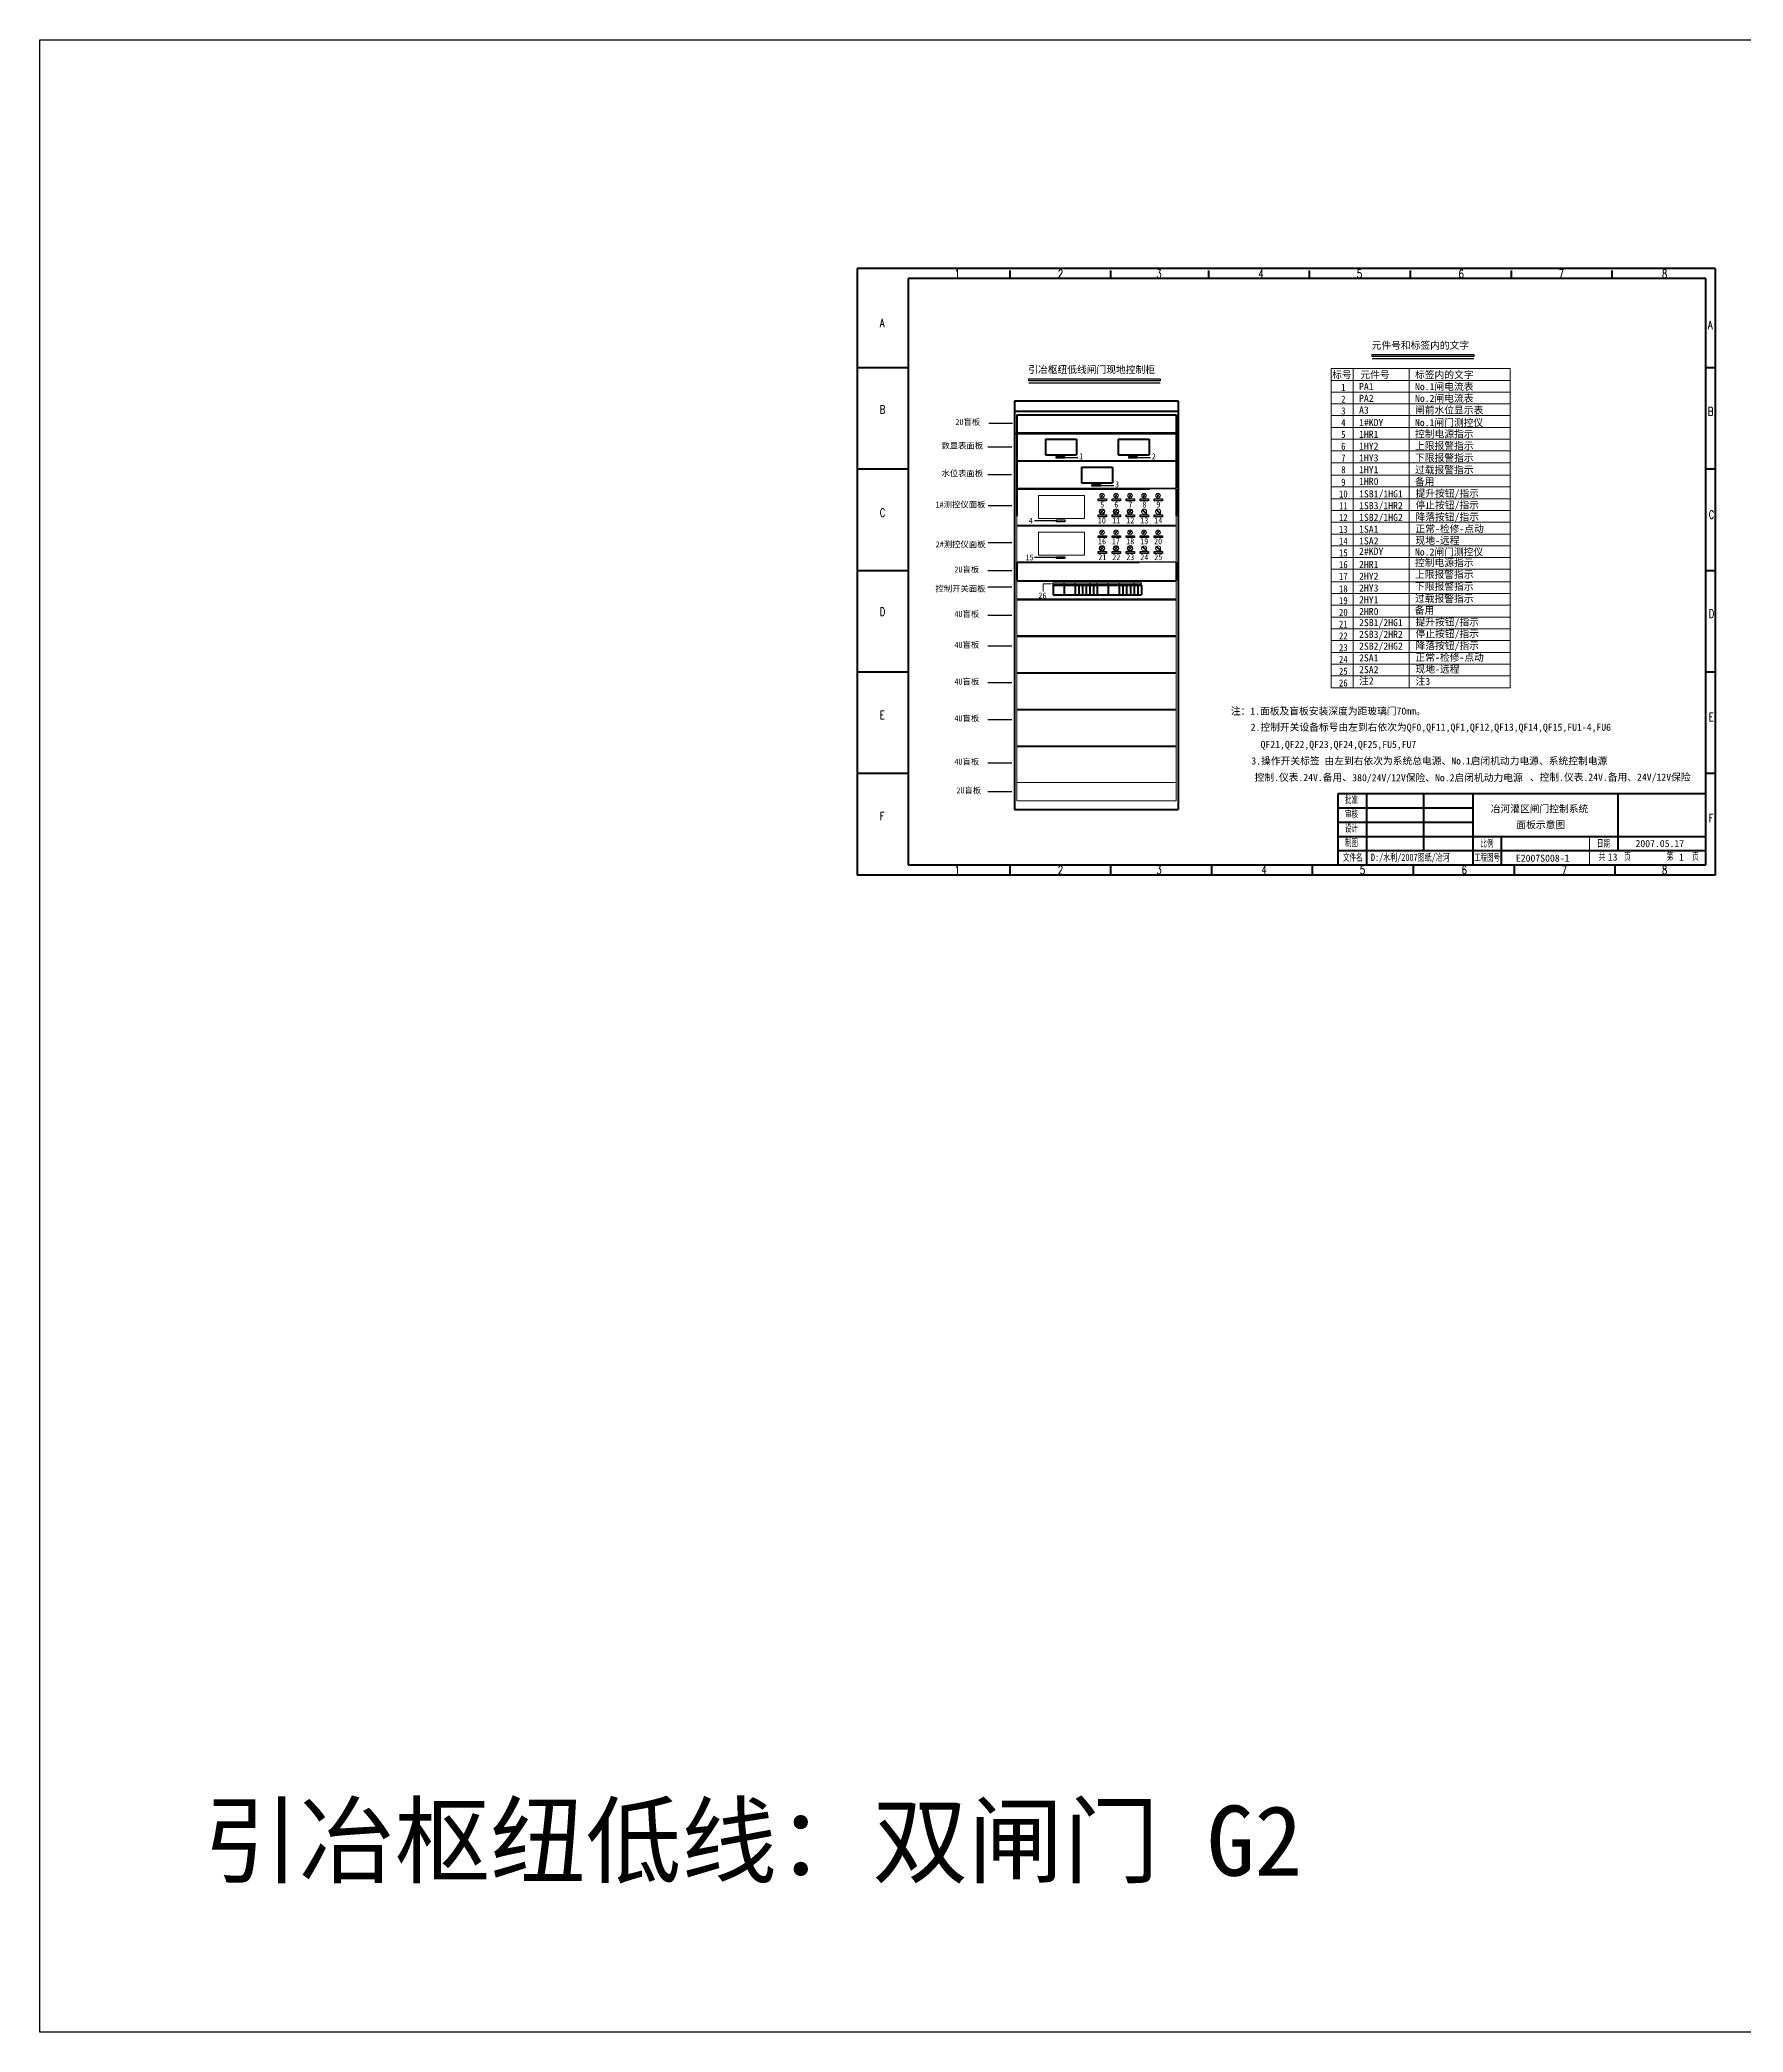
# Model space of a CAD drawing. Header units: millimetres. Extents: x 351 to 10319, y -5939 to 5511.
# Drawn here: x 2066 to 2900, y -2787 to -1812 of the extents above; entities that cross this region are included whole.
import ezdxf
from ezdxf.enums import TextEntityAlignment as Align

# ---------------------------------------------------------------- set-up
doc = ezdxf.new("R2010")
doc.units = ezdxf.units.MM
for name, color, linetype in [('40', 7, 'Continuous'), ('41', 7, 'Continuous'), ('DIM', 7, 'Continuous')]:
    doc.layers.add(name, color=color, linetype=linetype)
doc.styles.add('HZ', font='txt.shx', dxfattribs={"width": 0.65, "bigfont": 'hztxt.shx'})
doc.styles.add('song', font='SimSun.ttf', dxfattribs={"width": 0.65})
doc.styles.add('仿宋', font='SIMFANG.TTF', dxfattribs={"width": 0.65})
doc.dimstyles.new('ISO-25', dxfattribs={"dimtxt": 3.5, "dimasz": 2, "dimexe": 1.25, "dimexo": 0.625, "dimtad": 1, "dimtoh": 1, "dimtxsty": 'song', "dimcen": 2.5, "dimadec": 0, "dimazin": 0, "dimtfac": 1, "dimtmove": 0, "dimatfit": 3, "dimfxl": 0, "dimarcsym": 0})

# ---------------------------------------------------------------- blocks, each defined once
blk = doc.blocks.new('A3图框')
at = {"color": 0, "lineweight": 50}
for p, q in [((167.91, 122.87), (-252.09, 122.87)), ((-177.45, 121.9), (-177.45, 117.9)), ((-128.08, 121.9), (-128.08, 117.9)), ((-80.2, 121.9), (-80.2, 117.9)), ((-30.83, 121.9), (-30.83, 117.9)), ((18.54, 121.9), (18.54, 117.9)), ((67.91, 121.9), (67.91, 117.9)), ((117.28, 121.9), (117.28, 117.9)), ((-227.09, 74.21), (-252.09, 74.21)), ((167.91, 74.21), (163.31, 74.21)), ((-227.09, 24.55), (-252.09, 24.55)), ((167.91, 24.55), (163.31, 24.55)), ((-227.09, -25.11), (-252.09, -25.11)), ((167.48, -25.11), (163.31, -25.11)), ((-227.09, -74.77), (-252.09, -74.77)), ((167.91, -74.77), (163.31, -74.77)), ((-227.09, -124.43), (-252.09, -124.43)), ((167.91, -124.43), (163.31, -124.43)), ((167.91, -174.13), (-252.08, -174.13)), ((-177.45, -169.13), (-177.45, -174.09)), ((-128.08, -169.13), (-128.08, -174.09)), ((-78.71, -169.13), (-78.71, -174.09)), ((-29.34, -169.13), (-29.34, -174.09)), ((20.03, -169.13), (20.03, -174.09)), ((69.4, -169.13), (69.4, -174.09)), ((118.77, -169.13), (118.77, -174.09))]:
    blk.add_line(p, q, dxfattribs=at)
at = {"lineweight": 20}
blk.add_line((106.31, -155.13), (106.31, -169.13), dxfattribs=at)
at = {"layer": '40', "color": 0, "lineweight": 50}
for p, q in [((163.31, 117.86), (-227.09, 117.86)), ((163.31, -169.13), (163.31, 117.86)), ((-16.69, -134.13), (163.31, -134.13)), ((-16.69, -169.13), (-16.69, -134.13)), ((-2.69, -169.13), (-2.69, -134.13)), ((25.31, -162.13), (25.31, -134.13)), ((49.31, -169.13), (49.31, -134.13)), ((120.31, -162.13), (120.31, -134.13)), ((-16.69, -141.13), (49.31, -141.13)), ((-16.69, -148.13), (49.31, -148.13)), ((-16.69, -155.13), (163.31, -155.13)), ((63.31, -169.13), (63.31, -155.13)), ((63.31, -169.13), (63.31, -155.13)), ((120.31, -162.13), (120.31, -155.13)), ((-16.69, -162.13), (163.31, -162.13)), ((-227.09, -169.13), (163.31, -169.13))]:
    blk.add_line(p, q, dxfattribs=at)
at = {"layer": '41', "color": 0, "lineweight": 50}
for p, q in [((-252.09, 122.87), (-252.09, -174.13)), ((-227.09, 117.86), (-227.09, -169.13)), ((167.91, 122.87), (167.91, -174.13))]:
    blk.add_line(p, q, dxfattribs=at)
at = {"color": 0, "lineweight": 50, "style": 'HZ', "width": 0.75}
for s, p in [('1', (-204.46, 118.25)), ('2', (-153.9, 118.25)), ('3', (-105.64, 118.25)), ('4', (-55.8, 118.25)), ('5', (-7.53, 118.25)), ('6', (42.26, 118.25)), ('7', (91.29, 118.25)), ('8', (141.81, 118.25)), ('A', (-241.05, 94.13)), ('A', (164.3, 93.18)), ('B', (-241.05, 51.84)), ('B', (164.3, 50.89)), ('C', (-241.05, 1.29)), ('C', (164.68, 0.34)), ('D', (-241.05, -47.19)), ('D', (164.68, -48.14)), ('E', (-241.05, -97.74)), ('E', (164.68, -98.68)), ('F', (-241.05, -147.25)), ('F', (164.68, -148.2)), ('1', (-204.46, -173.57)), ('2', (-153.9, -173.57)), ('3', (-105.64, -173.57)), ('4', (-54.31, -173.57)), ('5', (-6.05, -173.57)), ('6', (43.75, -173.57)), ('7', (92.78, -173.57)), ('8', (141.81, -173.57))]:
    blk.add_text(s, height=4, dxfattribs=at).set_placement(p)
at = {"layer": '41', "color": 0, "lineweight": 20, "style": '仿宋', "width": 0.65}
for s, p in [('批准', (-13.37, -138.93)), ('审核', (-13.37, -145.93)), ('设计', (-13.37, -152.93)), ('制图', (-13.37, -159.93)), ('文件名', (-14.32, -167.16)), ('工程图号', (49.8, -167.15)), ('比例', (52.97, -160.27)), ('日期', (109.97, -160.27)), ('共     页', (110.85, -166.78)), ('第     页', (144.15, -166.64))]:
    blk.add_text(s, height=3.5, dxfattribs=at).set_placement(p)

msp = doc.modelspace()

# ---------------------------------------------------------------- linework, layer by layer
at = {"color": 0}
for p, q in [((2718.407, -1966.716), (2718.407, -1965.719)), ((2718.407, -1965.719), (2768.16, -1965.719)), ((2768.16, -1966.716), (2718.407, -1966.716)), ((2718.407, -1967.777), (2768.16, -1967.777)), ((2768.16, -1965.719), (2768.16, -1966.716)), ((2550.325, -1977.576), (2614.64, -1977.576)), ((2550.325, -1978.573), (2550.325, -1977.576)), ((2614.64, -1978.573), (2550.325, -1978.573)), ((2550.325, -1979.634), (2614.64, -1979.634)), ((2614.64, -1977.576), (2614.64, -1978.573)), ((2562.168, -2077.549), (2605.368, -2077.549)), ((2562.168, -2078.423), (2562.168, -2077.549)), ((2605.368, -2078.423), (2562.168, -2078.423)), ((2567.568, -2078.423), (2567.568, -2077.549)), ((2572.968, -2078.423), (2572.968, -2077.549)), ((2580.168, -2078.423), (2580.168, -2077.549)), ((2583.768, -2078.423), (2583.768, -2077.549)), ((2589.168, -2078.423), (2589.168, -2077.549)), ((2594.568, -2078.423), (2594.568, -2077.549)), ((2601.768, -2078.423), (2601.768, -2077.549)), ((2605.368, -2078.423), (2605.368, -2077.549))]:
    msp.add_line(p, q, dxfattribs=at)
at = {"color": 0, "lineweight": 20}
for p, q in [((2698.255, -2128.834), (2698.255, -1972.635)), ((2698.255, -1972.635), (2785.847, -1972.635)), ((2698.255, -1978.395), (2785.847, -1978.395)), ((2709.054, -1972.635), (2709.054, -2128.834)), ((2736.449, -1972.635), (2736.449, -2128.834)), ((2785.847, -1972.635), (2785.847, -2128.834)), ((2698.255, -1984.154), (2785.847, -1984.154)), ((2698.255, -1989.913), (2785.847, -1989.913)), ((2698.255, -1995.673), (2785.847, -1995.673)), ((2698.255, -2001.432), (2785.847, -2001.432)), ((2698.255, -2007.191), (2785.847, -2007.191)), ((2698.255, -2012.951), (2785.847, -2012.951)), ((2698.255, -2018.71), (2785.847, -2018.71)), ((2785.847, -2024.818), (2698.255, -2024.818)), ((2698.255, -2030.577), (2785.847, -2030.577)), ((2698.255, -2036.336), (2785.847, -2036.336)), ((2698.255, -2042.096), (2785.847, -2042.096)), ((2698.255, -2042.096), (2785.847, -2042.096)), ((2698.255, -2047.855), (2785.847, -2047.855)), ((2698.255, -2053.614), (2785.847, -2053.614)), ((2698.255, -2059.374), (2785.847, -2059.374)), ((2698.255, -2065.133), (2785.847, -2065.133)), ((2698.255, -2070.892), (2785.847, -2070.892)), ((2785.847, -2077), (2698.255, -2077)), ((2698.255, -2082.759), (2785.847, -2082.759)), ((2698.255, -2088.519), (2785.847, -2088.519)), ((2698.255, -2094.278), (2785.847, -2094.278)), ((2698.255, -2094.278), (2785.847, -2094.278)), ((2698.255, -2100.037), (2785.847, -2100.037)), ((2698.255, -2105.797), (2785.847, -2105.797)), ((2698.255, -2111.556), (2785.847, -2111.556)), ((2698.255, -2117.315), (2785.847, -2117.315)), ((2698.255, -2123.075), (2785.847, -2123.075)), ((2698.255, -2128.834), (2785.847, -2128.834))]:
    msp.add_line(p, q, dxfattribs=at)
at = {"lineweight": 50}
for p, q in [((2543.33, -1988.432), (2623.33, -1988.432)), ((2543.33, -1988.432), (2543.33, -2188.432)), ((2623.33, -1988.432), (2623.33, -2188.432)), ((2623.33, -1988.432), (2623.33, -2148.42)), ((2543.33, -1993.432), (2623.33, -1993.432)), ((2544.33, -1995.26), (2622.33, -1995.26)), ((2544.33, -1995.26), (2622.33, -1995.26)), ((2544.33, -1995.26), (2544.33, -2022.163)), ((2622.33, -1995.26), (2622.33, -2022.163)), ((2543.33, -2004.383), (2610.33, -2004.383)), ((2544.33, -2004.15), (2622.33, -2004.15)), ((2544.33, -2004.383), (2622.33, -2004.383)), ((2558.391, -2007.238), (2558.391, -2014.848)), ((2558.391, -2007.238), (2573.591, -2007.238)), ((2573.591, -2007.238), (2573.591, -2014.848)), ((2593.982, -2007.238), (2593.982, -2014.848)), ((2593.982, -2007.238), (2609.182, -2007.238)), ((2609.182, -2007.238), (2609.182, -2014.848)), ((2544.33, -2017.718), (2622.33, -2017.718)), ((2544.33, -2017.718), (2609.33, -2017.718)), ((2544.33, -2017.918), (2544.33, -2044.959)), ((2558.391, -2014.848), (2573.591, -2014.848)), ((2593.982, -2014.848), (2609.182, -2014.848)), ((2622.33, -2017.918), (2622.33, -2031.253)), ((2575.986, -2020.962), (2575.986, -2028.572)), ((2575.986, -2020.962), (2591.186, -2020.962)), ((2591.186, -2020.962), (2591.186, -2028.572)), ((2544.33, -2031.453), (2609.33, -2031.453)), ((2575.986, -2028.572), (2591.186, -2028.572)), ((2622.33, -2031.624), (2622.33, -2044.959)), ((2544.33, -2049.433), (2622.33, -2049.433)), ((2544.33, -2067.413), (2604.33, -2067.413)), ((2544.33, -2067.413), (2544.33, -2076.303)), ((2622.33, -2067.413), (2622.33, -2076.303)), ((2544.33, -2076.503), (2622.33, -2076.503)), ((2544.33, -2085.593), (2622.33, -2085.593)), ((2562.168, -2078.693), (2605.368, -2078.693)), ((2562.168, -2078.693), (2562.168, -2083.393)), ((2562.168, -2083.393), (2605.368, -2083.393)), ((2567.568, -2078.693), (2567.568, -2083.393)), ((2567.568, -2078.693), (2567.568, -2083.393)), ((2572.968, -2078.693), (2572.968, -2083.393)), ((2574.768, -2078.693), (2574.768, -2083.393)), ((2576.568, -2078.693), (2576.568, -2083.393)), ((2578.368, -2078.693), (2578.368, -2083.393)), ((2580.168, -2078.693), (2580.168, -2083.393)), ((2581.968, -2078.693), (2581.968, -2083.393)), ((2583.768, -2078.693), (2583.768, -2083.393)), ((2583.768, -2078.693), (2583.768, -2083.393)), ((2589.168, -2078.693), (2589.168, -2083.393)), ((2589.168, -2078.693), (2589.168, -2083.393)), ((2594.568, -2078.693), (2594.568, -2083.393)), ((2596.368, -2078.693), (2596.368, -2083.393)), ((2598.168, -2078.693), (2598.168, -2083.393)), ((2599.968, -2078.693), (2599.968, -2083.393)), ((2601.768, -2078.693), (2601.768, -2083.393)), ((2603.568, -2078.693), (2603.568, -2083.393)), ((2605.368, -2078.693), (2605.368, -2083.393)), ((2605.368, -2078.693), (2605.368, -2083.393)), ((2544.33, -2103.573), (2622.33, -2103.573)), ((2544.33, -2121.553), (2622.33, -2121.553)), ((2544.33, -2139.533), (2622.33, -2139.533)), ((2544.33, -2157.513), (2622.33, -2157.513)), ((2543.33, -2188.432), (2623.33, -2188.432)), ((2543.33, -2188.432), (2623.33, -2188.432)), ((2543.33, -2188.432), (2623.33, -2188.432))]:
    msp.add_line(p, q, dxfattribs=at)
at = {"lineweight": 20}
for p, q in [((2544.33, -2017.918), (2622.33, -2017.918)), ((2544.33, -2031.253), (2622.33, -2031.253)), ((2544.33, -2031.253), (2622.33, -2031.253)), ((2544.33, -2031.453), (2622.33, -2031.453)), ((2544.33, -2031.453), (2622.33, -2031.453)), ((2544.33, -2031.453), (2544.33, -2049.233)), ((2554.974, -2034.743), (2577.474, -2034.743)), ((2554.974, -2034.743), (2554.974, -2045.943)), ((2577.474, -2034.743), (2577.474, -2045.943)), ((2585.278, -2034.127), (2586.992, -2035.584)), ((2585.368, -2035.679), (2586.902, -2034.032)), ((2592.131, -2034.127), (2593.846, -2035.584)), ((2592.222, -2035.679), (2593.755, -2034.032)), ((2598.985, -2034.127), (2600.7, -2035.584)), ((2599.076, -2035.679), (2600.609, -2034.032)), ((2605.839, -2034.127), (2607.554, -2035.584)), ((2605.93, -2035.679), (2607.463, -2034.032)), ((2612.693, -2034.127), (2614.407, -2035.584)), ((2612.783, -2035.679), (2614.317, -2034.032)), ((2622.33, -2031.453), (2622.33, -2049.233)), ((2554.974, -2045.943), (2577.474, -2045.943)), ((2585.278, -2041.924), (2586.992, -2043.381)), ((2585.368, -2043.476), (2586.902, -2041.829)), ((2592.131, -2041.924), (2593.846, -2043.381)), ((2592.222, -2043.476), (2593.755, -2041.829)), ((2598.985, -2041.924), (2600.7, -2043.381)), ((2599.076, -2043.476), (2600.609, -2041.829)), ((2544.33, -2049.233), (2622.33, -2049.233)), ((2544.33, -2049.433), (2609.33, -2049.433)), ((2544.33, -2049.433), (2609.33, -2049.433)), ((2544.33, -2049.433), (2544.33, -2067.213)), ((2554.974, -2052.723), (2554.974, -2063.923)), ((2554.974, -2052.723), (2577.474, -2052.723)), ((2577.474, -2052.723), (2577.474, -2063.923)), ((2585.278, -2052.107), (2586.992, -2053.564)), ((2585.368, -2053.659), (2586.902, -2052.012)), ((2592.131, -2052.107), (2593.846, -2053.564)), ((2592.222, -2053.659), (2593.755, -2052.012)), ((2598.985, -2052.107), (2600.7, -2053.564)), ((2599.076, -2053.659), (2600.609, -2052.012)), ((2605.839, -2052.107), (2607.554, -2053.564)), ((2605.93, -2053.659), (2607.463, -2052.012)), ((2612.693, -2052.107), (2614.407, -2053.564)), ((2612.783, -2053.659), (2614.317, -2052.012)), ((2622.33, -2049.433), (2622.33, -2067.213)), ((2544.33, -2067.213), (2622.33, -2067.213)), ((2544.33, -2067.413), (2622.33, -2067.413)), ((2554.974, -2063.923), (2577.474, -2063.923)), ((2585.278, -2059.904), (2586.992, -2061.361)), ((2585.368, -2061.456), (2586.902, -2059.809)), ((2592.131, -2059.904), (2593.846, -2061.361)), ((2592.222, -2061.456), (2593.755, -2059.809)), ((2598.985, -2059.904), (2600.7, -2061.361)), ((2599.076, -2061.456), (2600.609, -2059.809)), ((2544.33, -2076.303), (2622.33, -2076.303)), ((2544.33, -2076.503), (2544.33, -2094.283)), ((2544.33, -2076.503), (2622.33, -2076.503)), ((2622.33, -2076.503), (2622.33, -2094.283)), ((2544.33, -2085.393), (2622.33, -2085.393)), ((2544.33, -2085.393), (2622.33, -2085.393)), ((2544.33, -2085.593), (2544.33, -2103.373)), ((2557.256, -2077.986), (2557.256, -2081.809)), ((2605.368, -2078.423), (2605.368, -2077.549)), ((2622.33, -2085.593), (2622.33, -2103.373)), ((2544.33, -2103.373), (2622.33, -2103.373)), ((2544.33, -2103.573), (2544.33, -2121.353)), ((2622.33, -2103.573), (2622.33, -2121.353)), ((2544.33, -2121.353), (2622.33, -2121.353)), ((2544.33, -2121.553), (2544.33, -2139.333)), ((2544.33, -2125.647), (2544.33, -2184.183)), ((2622.33, -2121.553), (2622.33, -2139.333)), ((2622.33, -2125.647), (2622.33, -2184.183)), ((2544.33, -2139.333), (2622.33, -2139.333)), ((2544.33, -2157.313), (2622.33, -2157.313)), ((2544.33, -2175.293), (2622.33, -2175.293)), ((2544.33, -2175.293), (2622.33, -2175.293)), ((2544.33, -2184.183), (2622.33, -2184.183))]:
    msp.add_line(p, q, dxfattribs=at)
for points in [[(2066.199, -1811.726), (7008.567, -1811.726), (7008.567, -2786.942), (2066.199, -2786.942)], [(2605.759, -2041.867), (2605.969, -2041.657), (2608.013, -2043.702), (2607.803, -2043.912)], [(2612.612, -2041.867), (2612.822, -2041.657), (2614.867, -2043.702), (2614.657, -2043.912)], [(2605.759, -2059.847), (2605.969, -2059.637), (2608.013, -2061.682), (2607.803, -2061.892)], [(2612.612, -2059.847), (2612.822, -2059.637), (2614.867, -2061.682), (2614.657, -2061.892)]]:
    msp.add_lwpolyline(points, close=True)
at = {"color": 0}
for points in [[(2563.599, -2015.66), (2567.751, -2015.66), (2567.751, -2016.534), (2563.599, -2016.534)], [(2599.19, -2015.66), (2603.342, -2015.66), (2603.342, -2016.534), (2599.19, -2016.534)], [(2581.194, -2029.385), (2585.345, -2029.385), (2585.345, -2030.259), (2581.194, -2030.259)], [(2584.171, -2036.462), (2588.323, -2036.462), (2588.323, -2037.336), (2584.171, -2037.336)], [(2591.024, -2036.462), (2595.176, -2036.462), (2595.176, -2037.336), (2591.024, -2037.336)], [(2597.878, -2036.462), (2602.03, -2036.462), (2602.03, -2037.336), (2597.878, -2037.336)], [(2604.732, -2036.462), (2608.884, -2036.462), (2608.884, -2037.336), (2604.732, -2037.336)], [(2611.585, -2036.462), (2615.737, -2036.462), (2615.737, -2037.336), (2611.585, -2037.336)], [(2563.832, -2046.755), (2567.984, -2046.755), (2567.984, -2047.629), (2563.832, -2047.629)], [(2584.171, -2044.258), (2588.323, -2044.258), (2588.323, -2045.132), (2584.171, -2045.132)], [(2591.024, -2044.258), (2595.176, -2044.258), (2595.176, -2045.132), (2591.024, -2045.132)], [(2597.878, -2044.258), (2602.03, -2044.258), (2602.03, -2045.132), (2597.878, -2045.132)], [(2604.732, -2044.258), (2608.884, -2044.258), (2608.884, -2045.132), (2604.732, -2045.132)], [(2611.585, -2044.258), (2615.737, -2044.258), (2615.737, -2045.132), (2611.585, -2045.132)], [(2584.171, -2054.442), (2588.323, -2054.442), (2588.323, -2055.316), (2584.171, -2055.316)], [(2591.024, -2054.442), (2595.176, -2054.442), (2595.176, -2055.316), (2591.024, -2055.316)], [(2597.878, -2054.442), (2602.03, -2054.442), (2602.03, -2055.316), (2597.878, -2055.316)], [(2604.732, -2054.442), (2608.884, -2054.442), (2608.884, -2055.316), (2604.732, -2055.316)], [(2611.585, -2054.442), (2615.737, -2054.442), (2615.737, -2055.316), (2611.585, -2055.316)], [(2563.832, -2064.735), (2567.984, -2064.735), (2567.984, -2065.609), (2563.832, -2065.609)], [(2584.171, -2062.238), (2588.323, -2062.238), (2588.323, -2063.112), (2584.171, -2063.112)], [(2591.024, -2062.238), (2595.176, -2062.238), (2595.176, -2063.112), (2591.024, -2063.112)], [(2597.878, -2062.238), (2602.03, -2062.238), (2602.03, -2063.112), (2597.878, -2063.112)], [(2604.732, -2062.238), (2608.884, -2062.238), (2608.884, -2063.112), (2604.732, -2063.112)], [(2611.585, -2062.238), (2615.737, -2062.238), (2615.737, -2063.112), (2611.585, -2063.112)]]:
    msp.add_lwpolyline(points, close=True, dxfattribs=at)
at = {"lineweight": 20}
msp.add_lwpolyline([(2560.085, -2077.986), (2557.256, -2077.986)], dxfattribs=at)
for centre, radius in [((2586.135, -2034.856), 1.125), ((2592.989, -2034.856), 1.125), ((2599.843, -2034.856), 1.125), ((2606.696, -2034.856), 1.125), ((2613.55, -2034.856), 1.125), ((2586.135, -2042.652), 1.35), ((2586.135, -2042.652), 1.125), ((2592.989, -2042.652), 1.35), ((2592.989, -2042.652), 1.125), ((2599.843, -2042.652), 1.35), ((2599.843, -2042.652), 1.125), ((2606.696, -2042.652), 1.215), ((2613.55, -2042.652), 1.215), ((2586.135, -2052.836), 1.125), ((2592.989, -2052.836), 1.125), ((2599.843, -2052.836), 1.125), ((2606.696, -2052.836), 1.125), ((2613.55, -2052.836), 1.125), ((2586.135, -2060.632), 1.35), ((2586.135, -2060.632), 1.125), ((2592.989, -2060.632), 1.35), ((2592.989, -2060.632), 1.125), ((2599.843, -2060.632), 1.35), ((2599.843, -2060.632), 1.125), ((2606.696, -2060.632), 1.215), ((2613.55, -2060.632), 1.215)]:
    msp.add_circle(centre, radius, dxfattribs=at)
msp.add_solid([(2560.085, -2077.638), (2562.168, -2077.986), (2560.085, -2078.333)], dxfattribs=at)

# ---------------------------------------------------------------- block references
at = {"layer": '40', "lineweight": 20, "ltscale": 10}
msp.add_blockref('A3图框', (2718.38, -2046.47), dxfattribs=at)

# ---------------------------------------------------------------- texts
at = {"color": 0, "style": 'song'}
for s, p in [('元件号和标签内的文字', (2718.078, -1963.004)), ('引冶枢纽低线闸门现地控制柜', (2549.997, -1974.861))]:
    msp.add_text(s, height=3.5, dxfattribs=at).set_placement(p)
msp.add_text('引冶枢纽低线：双闸门 G2', height=34.3, dxfattribs=at).set_placement((2415.166, -2710.364), align=Align.CENTER)
at = {"layer": '41', "color": 0, "style": 'song'}
for s, height, p in [('2U盲板', 2.9167, (2514.346, -2000.286)), ('数显表面板', 2.9167, (2507.519, -2011.838)), ('1', 2.917, (2574.886, -2017.014)), ('2', 2.917, (2610.477, -2017.014)), ('水位表面板', 2.9167, (2507.498, -2025.373)), ('3', 2.917, (2592.48, -2030.739)), ('1#测控仪面板', 2.9167, (2504.627, -2040.646)), ('5', 2.917, (2585.217, -2040.635)), ('6', 2.917, (2592.124, -2040.635)), ('7', 2.917, (2598.978, -2040.635)), ('8', 2.917, (2605.832, -2040.635)), ('9', 2.917, (2612.685, -2040.635)), ('4', 2.917, (2550.291, -2048.536)), ('10', 2.9167, (2584.04, -2048.432)), ('11', 2.9167, (2591.109, -2048.432)), ('12', 2.9167, (2597.962, -2048.432)), ('13', 2.9167, (2604.816, -2048.432)), ('14', 2.9167, (2611.67, -2048.432)), ('2#测控仪面板', 2.9167, (2504.681, -2060.131)), ('16', 2.9167, (2584.108, -2058.615)), ('17', 2.9167, (2590.883, -2058.615)), ('18', 2.9167, (2597.888, -2058.615)), ('19', 2.9167, (2604.741, -2058.615)), ('20', 2.9167, (2611.595, -2058.615)), ('15', 2.9167, (2548.707, -2066.516)), ('21', 2.9167, (2584.267, -2066.412)), ('22', 2.9167, (2591.109, -2066.412)), ('23', 2.9167, (2597.962, -2066.412)), ('24', 2.9167, (2604.816, -2066.412)), ('25', 2.9167, (2611.67, -2066.412)), ('2U盲板', 2.9167, (2513.864, -2072.448)), ('控制开关面板', 2.9167, (2504.568, -2081.857)), ('26', 2.9167, (2554.952, -2085.127)), ('4U盲板', 2.9167, (2513.864, -2094.256)), ('4U盲板', 2.9167, (2513.864, -2109.348)), ('4U盲板', 2.9167, (2513.864, -2127.328)), ('4U盲板', 2.9167, (2513.864, -2145.308)), ('注：1.面板及盲板安装深度为距玻璃门70mm。', 3.5, (2649.139, -2142.051)), ('2.控制开关设备标号由左到右依次为QF0,QF11,QF1,QF12,QF13,QF14,QF15,FU1-4,FU6', 3.5, (2658.865, -2149.918)), ('QF21,QF22,QF23,QF24,QF25,FU5,FU7', 3.5, (2663.721, -2158.359)), ('4U盲板', 2.9167, (2513.864, -2166.557)), ('2U盲板', 2.9167, (2514.829, -2180.592)), ('冶河灌区闸门控制系统', 3.5, (2776.357, -2189.869)), ('面板示意图', 3.5, (2788.912, -2197.697)), ('2007.05.17', 3.5, (2847.229, -2206.879)), ('E2007S008-1', 3.5, (2788.691, -2214.042)), ('13', 3.5, (2833.663, -2213.476)), ('1', 3.5, (2868.525, -2213.476))]:
    msp.add_text(s, height=height, dxfattribs=at).set_placement(p)
at = {"layer": '41', "color": 0, "style": 'song', "width": 0.7}
msp.add_text('D:/水利/2007图纸/冶河', height=3.5, dxfattribs=at).set_placement((2717.736, -2213.609))
at = {"layer": 'DIM', "color": 0, "style": 'song'}
for s, p in [('标号', (2698.737, -1977.421)), ('PA1', (2711.918, -1983.18)), ('元件号', (2712.553, -1977.421)), ('标签内的文字', (2739.313, -1977.421)), ('No.1闸电流表', (2739.313, -1983.18)), ('PA2', (2711.918, -1988.94)), ('No.2闸电流表', (2739.313, -1988.94)), ('A3', (2711.918, -1994.699)), ('1#KDY', (2711.918, -2000.807)), ('No.1闸门测控仪', (2739.275, -2000.808)), ('闸前水位显示表', (2739.313, -1994.699)), ('1HR1', (2711.918, -2006.566)), ('1HY2', (2711.918, -2012.325)), ('控制电源指示', (2739.313, -2006.39)), ('上限报警指示', (2739.313, -2012.149)), ('1HY3', (2711.918, -2018.085)), ('下限报警指示', (2739.313, -2017.998)), ('1HY1', (2711.918, -2023.844)), ('1HR0', (2711.918, -2029.603)), ('备用', (2739.313, -2029.694)), ('过载报警指示', (2739.313, -2023.935)), ('1SB1/1HG1', (2711.918, -2035.711)), ('1SB3/1HR2', (2711.918, -2041.47)), ('提升按钮/指示', (2739.571, -2035.454)), ('停止按钮/指示', (2739.571, -2041.213)), ('1SB2/1HG2', (2711.918, -2047.23)), ('降落按钮/指示', (2739.571, -2046.972)), ('1SA1', (2711.918, -2052.989)), ('1SA2', (2711.918, -2058.748)), ('现地-远程', (2739.571, -2058.491)), ('正常-检修-点动', (2739.571, -2052.732)), ('2#KDY', (2711.918, -2063.811)), ('2HR1', (2711.918, -2070.267)), ('控制电源指示', (2739.313, -2069.394)), ('No.2闸门测控仪', (2739.275, -2064.16)), ('2HY2', (2711.918, -2076.026)), ('上限报警指示', (2739.313, -2075.153)), ('下限报警指示', (2739.313, -2081.002)), ('2HY3', (2711.918, -2081.786)), ('2HY1', (2711.918, -2087.545)), ('过载报警指示', (2739.313, -2086.939)), ('2HR0', (2711.918, -2093.304)), ('2SB1/2HG1', (2711.918, -2098.715)), ('备用', (2739.178, -2092.698)), ('提升按钮/指示', (2739.571, -2098.458)), ('2SB3/2HR2', (2711.918, -2104.475)), ('2SB2/2HG2', (2711.918, -2110.234)), ('停止按钮/指示', (2739.571, -2104.217)), ('降落按钮/指示', (2739.571, -2109.976)), ('2SA1', (2711.918, -2115.993)), ('正常-检修-点动', (2739.571, -2115.736)), ('2SA2', (2711.918, -2121.752)), ('注2', (2711.918, -2127.252)), ('现地-远程', (2739.571, -2121.495)), ('注3', (2739.605, -2127.457)), ('3.操作开关标签 由左到右依次为系统总电源、No.1启闭机动力电源、系统控制电源', (2659.192, -2166.42)), ('控制.仪表.24V.备用、', (2660.767, -2174.508)), ('380/24V/12V保险、No.2启闭机动力电源', (2708.59, -2174.653)), ('、控制.仪表.24V.备用、24V/12V保险', (2795.504, -2174.388))]:
    msp.add_text(s, height=3.5, dxfattribs=at).set_placement(p)
at = {"layer": 'DIM', "color": 0, "width": 0.9}
for s, p in [('2', (2704.222, -1989.347)), ('1', (2704.222, -1983.588)), ('4', (2704.222, -2000.866)), ('3', (2704.222, -1995.107)), ('5', (2704.222, -2006.625)), ('6', (2704.222, -2012.385)), ('7', (2704.222, -2018.144)), ('8', (2704.222, -2023.903)), ('9', (2704.222, -2030.011)), ('10', (2704.222, -2035.77)), ('11', (2704.222, -2041.53)), ('12', (2704.222, -2047.289)), ('13', (2704.222, -2053.048)), ('14', (2704.222, -2058.808)), ('15', (2704.222, -2064.567)), ('16', (2704.222, -2070.326)), ('17', (2704.222, -2076.086)), ('18', (2704.222, -2082.194)), ('19', (2704.222, -2087.953)), ('20', (2704.222, -2093.712)), ('21', (2704.222, -2099.471)), ('22', (2704.222, -2105.231)), ('23', (2704.222, -2110.99)), ('24', (2704.222, -2116.749)), ('25', (2704.222, -2122.509)), ('26', (2704.222, -2128.268))]:
    msp.add_text(s, height=3.5, dxfattribs=at).set_placement(p, align=Align.CENTER)

# ---------------------------------------------------------------- leaders
at = {"lineweight": 20}
for points in [[(2542.364, -1999.498), (2530.754, -1999.498)], [(2541.897, -2011.05), (2530.287, -2011.05)], [(2568.143, -2016.22), (2574.293, -2016.22)], [(2603.734, -2016.22), (2609.884, -2016.22)], [(2541.876, -2024.585), (2530.266, -2024.585)], [(2585.738, -2029.945), (2591.887, -2029.945)], [(2541.941, -2039.858), (2530.331, -2039.858)], [(2563.832, -2047.192), (2553.132, -2047.192)], [(2541.995, -2057.853), (2530.385, -2057.853)], [(2563.832, -2065.172), (2553.132, -2065.172)], [(2541.882, -2071.66), (2530.272, -2071.66)], [(2541.882, -2079.579), (2530.272, -2079.579)], [(2541.882, -2093.468), (2530.272, -2093.468)], [(2541.882, -2108.56), (2530.272, -2108.56)], [(2541.882, -2126.54), (2530.272, -2126.54)], [(2541.882, -2144.52), (2530.272, -2144.52)], [(2541.882, -2165.769), (2530.272, -2165.769)], [(2541.882, -2179.804), (2530.272, -2179.804)]]:
    msp.add_leader(points, dimstyle='ISO-25', override={"dimgap": 0.625, "dimtad": 0}, dxfattribs=at)

doc.saveas('drawing.dxf')
